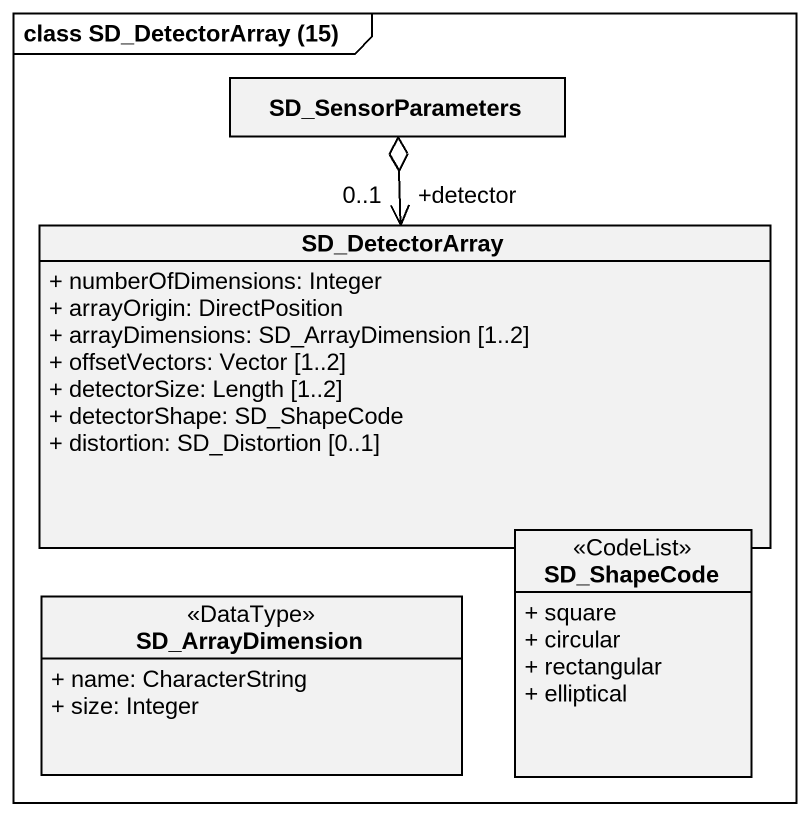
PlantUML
@startuml
mainframe class SD_DetectorArray (15)
hide circle
hide empty members
skinparam classAttributeIconSize 0
class SD_SensorParameters
class SD_DetectorArray {
  + numberOfDimensions: Integer
  + arrayOrigin: DirectPosition
  + arrayDimensions: SD_ArrayDimension [1..2]
  + offsetVectors: Vector [1..2]
  + detectorSize: Length [1..2]
  + detectorShape: SD_ShapeCode
  + distortion: SD_Distortion [0..1]
}
class SD_ArrayDimension <<DataType>> {
  + name: CharacterString
  + size: Integer
}
class SD_ShapeCode <<CodeList>> {
  + square
  + circular
  + rectangular
  + elliptical
}
SD_DetectorArray "+detector\n0..1" <-up-o SD_SensorParameters
@enduml
